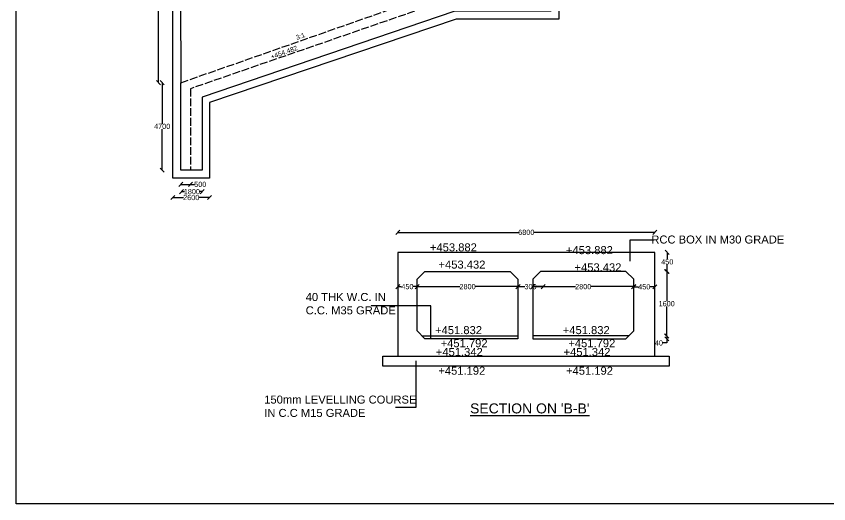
# Model space of a CAD drawing. Header units: millimetres. Extents: x 5124 to 6568637, y 2311 to 91879094.
# Drawn here: x 3634331 to 3653100, y 45927594 to 45938861 of the extents above; entities that cross this region are included whole.
import ezdxf

# ---------------------------------------------------------------- set-up
doc = ezdxf.new("R2010")
doc.units = ezdxf.units.MM
doc.header["$MEASUREMENT"] = 0
doc.linetypes.add('ACAD_ISO02W100', pattern=[15, 12, -3])
for name, color, linetype in [('DIMENSION', 7, 'Continuous'), ('DRAWING', 7, 'Continuous'), ('TEXT', 7, 'Continuous')]:
    doc.layers.add(name, color=color, linetype=linetype)
doc.styles.get("Standard").update_dxf_attribs({"font": 'arial.ttf', "height": 120})
doc.dimstyles.get("Standard").update_dxf_attribs({"dimtxt": 200, "dimasz": 110, "dimexe": 0.18, "dimexo": 0.0625, "dimgap": 0.09, "dimtad": 0, "dimtih": 1, "dimtoh": 1, "dimdec": 0, "dimzin": 0, "dimdsep": 46, "dimtxsty": 'Standard', "dimblk": 'OBLIQUE', "dimcen": 0.09, "dimse1": 1, "dimse2": 1, "dimadec": 0, "dimazin": 0, "dimtfac": 1, "dimtdec": 0, "dimtofl": 0, "dimtmove": 0, "dimatfit": 3, "dimfxl": 1, "dimtolj": 1, "dimtzin": 0, "dimarcsym": 0})

# ---------------------------------------------------------------- blocks, each defined once
blk = doc.blocks.new('_Oblique')
at = {"color": 0, "linetype": 'ByBlock', "lineweight": -2}
blk.add_line((-0.5, -0.5), (0.5, 0.5), dxfattribs=at)
blk = doc.blocks.new('*D81')
at = {"layer": 'Defpoints', "color": 0}
for p in [(3649084, 45933866), (3643144, 45933404), (3649084, 45933404)]:
    blk.add_point(p, dxfattribs=at)
at = {"layer": 'DIMENSION', "color": 0, "lineweight": -2}
for p, q in [((3643144, 45933866), (3645934, 45933866)), ((3649084, 45933866), (3646293, 45933866))]:
    blk.add_line(p, q, dxfattribs=at)
at = {"layer": 'DIMENSION', "color": 0, "lineweight": -2, "xscale": 95, "yscale": 95, "zscale": 95, "rotation": 180}
blk.add_blockref('_Oblique', (3643144, 45933866), dxfattribs=at)
at = {"layer": 'DIMENSION', "color": 0, "lineweight": -2, "xscale": 95, "yscale": 95, "zscale": 95}
blk.add_blockref('_Oblique', (3649084, 45933866), dxfattribs=at)
at = {"layer": 'DIMENSION', "color": 0, "insert": (3646114, 45933866), "char_height": 120, "attachment_point": 5}
blk.add_mtext('\\A1;6800', dxfattribs=at)
blk = doc.blocks.new('*D82')
at = {"layer": 'Defpoints', "color": 0}
for p in [(3643144, 45932611), (3643144, 45932611), (3643590, 45932611)]:
    blk.add_point(p, dxfattribs=at)
at = {"layer": 'DIMENSION', "color": 0, "lineweight": -2}
for p, q in [((3643144, 45932611), (3643232, 45932611)), ((3643590, 45932611), (3643501, 45932611))]:
    blk.add_line(p, q, dxfattribs=at)
at = {"layer": 'DIMENSION', "color": 0, "lineweight": -2, "xscale": 95, "yscale": 95, "zscale": 95, "rotation": 180}
blk.add_blockref('_Oblique', (3643144, 45932611), dxfattribs=at)
at = {"layer": 'DIMENSION', "color": 0, "lineweight": -2, "xscale": 95, "yscale": 95, "zscale": 95}
blk.add_blockref('_Oblique', (3643590, 45932611), dxfattribs=at)
at = {"layer": 'DIMENSION', "color": 0, "insert": (3643367, 45932611), "char_height": 120, "attachment_point": 5}
blk.add_mtext('\\A1;450', dxfattribs=at)
blk = doc.blocks.new('*D83')
at = {"layer": 'Defpoints', "color": 0}
for p in [(3645921, 45937515), (3643590, 45932611), (3645921, 45932611)]:
    blk.add_point(p, dxfattribs=at)
at = {"layer": 'DRAWING', "color": 0, "lineweight": -2}
for p, q in [((3643590, 45932611), (3644575, 45932611)), ((3645921, 45932611), (3644936, 45932611))]:
    blk.add_line(p, q, dxfattribs=at)
at = {"layer": 'DRAWING', "color": 0, "lineweight": -2, "xscale": 95, "yscale": 95, "zscale": 95, "rotation": 180}
blk.add_blockref('_Oblique', (3643590, 45932611), dxfattribs=at)
at = {"layer": 'DRAWING', "color": 0, "lineweight": -2, "xscale": 95, "yscale": 95, "zscale": 95}
blk.add_blockref('_Oblique', (3645921, 45932611), dxfattribs=at)
at = {"layer": 'DRAWING', "color": 0, "insert": (3644756, 45932611), "char_height": 120, "attachment_point": 5}
blk.add_mtext('\\A1;2800', dxfattribs=at)
blk = doc.blocks.new('*D80')
at = {"layer": 'Defpoints', "color": 0}
for p in [(3646501, 45936218), (3645921, 45932611), (3646501, 45932611)]:
    blk.add_point(p, dxfattribs=at)
at = {"layer": 'DIMENSION', "color": 0, "lineweight": -2}
for p, q in [((3645921, 45932611), (3646079, 45932611)), ((3646501, 45932611), (3646344, 45932611))]:
    blk.add_line(p, q, dxfattribs=at)
at = {"layer": 'DIMENSION', "color": 0, "lineweight": -2, "xscale": 95, "yscale": 95, "zscale": 95, "rotation": 180}
blk.add_blockref('_Oblique', (3645921, 45932611), dxfattribs=at)
at = {"layer": 'DIMENSION', "color": 0, "lineweight": -2, "xscale": 95, "yscale": 95, "zscale": 95}
blk.add_blockref('_Oblique', (3646501, 45932611), dxfattribs=at)
at = {"layer": 'DIMENSION', "color": 0, "insert": (3646211, 45932611), "char_height": 120, "attachment_point": 5}
blk.add_mtext('\\A1;300', dxfattribs=at)
blk = doc.blocks.new('*D84')
at = {"layer": 'Defpoints', "color": 0}
for p in [(3648594, 45937515), (3646262, 45932611), (3648594, 45932611)]:
    blk.add_point(p, dxfattribs=at)
at = {"layer": 'DRAWING', "color": 0, "lineweight": -2}
for p, q in [((3646262, 45932611), (3647248, 45932611)), ((3648594, 45932611), (3647608, 45932611))]:
    blk.add_line(p, q, dxfattribs=at)
at = {"layer": 'DRAWING', "color": 0, "lineweight": -2, "xscale": 95, "yscale": 95, "zscale": 95, "rotation": 180}
blk.add_blockref('_Oblique', (3646262, 45932611), dxfattribs=at)
at = {"layer": 'DRAWING', "color": 0, "lineweight": -2, "xscale": 95, "yscale": 95, "zscale": 95}
blk.add_blockref('_Oblique', (3648594, 45932611), dxfattribs=at)
at = {"layer": 'DRAWING', "color": 0, "insert": (3647428, 45932611), "char_height": 120, "attachment_point": 5}
blk.add_mtext('\\A1;2800', dxfattribs=at)
blk = doc.blocks.new('*D85')
at = {"layer": 'Defpoints', "color": 0}
for p in [(3649084, 45937515), (3648594, 45932611), (3649084, 45932608)]:
    blk.add_point(p, dxfattribs=at)
at = {"layer": 'DRAWING', "color": 0, "lineweight": -2}
for p, q in [((3648594, 45932608), (3648704, 45932608)), ((3649084, 45932608), (3648974, 45932608))]:
    blk.add_line(p, q, dxfattribs=at)
at = {"layer": 'DRAWING', "color": 0, "lineweight": -2, "xscale": 95, "yscale": 95, "zscale": 95, "rotation": 180}
blk.add_blockref('_Oblique', (3648594, 45932608), dxfattribs=at)
at = {"layer": 'DRAWING', "color": 0, "lineweight": -2, "xscale": 95, "yscale": 95, "zscale": 95}
blk.add_blockref('_Oblique', (3649084, 45932608), dxfattribs=at)
at = {"layer": 'DRAWING', "color": 0, "insert": (3648839, 45932608), "char_height": 120, "attachment_point": 5}
blk.add_mtext('\\A1;450', dxfattribs=at)
blk = doc.blocks.new('*D86')
at = {"layer": 'Defpoints', "color": 0}
for p in [(3648412, 45933404), (3649370, 45933404), (3648412, 45932964)]:
    blk.add_point(p, dxfattribs=at)
at = {"layer": 'DIMENSION', "color": 0, "lineweight": -2}
for p, q in [((3649370, 45933404), (3649370, 45933245)), ((3649370, 45932964), (3649370, 45933122))]:
    blk.add_line(p, q, dxfattribs=at)
at = {"layer": 'DIMENSION', "color": 0, "lineweight": -2, "xscale": 95, "yscale": 95, "zscale": 95}
for p, rotation in [((3649370, 45933404), 90), ((3649370, 45932964), 270)]:
    blk.add_blockref('_Oblique', p, dxfattribs=dict(at, rotation=rotation))
at = {"layer": 'DIMENSION', "color": 0, "insert": (3649370, 45933184), "char_height": 120, "attachment_point": 5}
blk.add_mtext('\\A1;450', dxfattribs=at)
blk = doc.blocks.new('*D87')
at = {"layer": 'Defpoints', "color": 0}
for p in [(3648412, 45932964), (3648479, 45931472), (3649357, 45931472)]:
    blk.add_point(p, dxfattribs=at)
at = {"layer": 'DIMENSION', "color": 0, "lineweight": -2}
for p, q in [((3649357, 45932964), (3649357, 45932279)), ((3649357, 45931472), (3649357, 45932156))]:
    blk.add_line(p, q, dxfattribs=at)
at = {"layer": 'DIMENSION', "color": 0, "lineweight": -2, "xscale": 95, "yscale": 95, "zscale": 95}
for p, rotation in [((3649357, 45932964), 90), ((3649357, 45931472), 270)]:
    blk.add_blockref('_Oblique', p, dxfattribs=dict(at, rotation=rotation))
at = {"layer": 'DIMENSION', "color": 0, "insert": (3649357, 45932218), "char_height": 120, "attachment_point": 5}
blk.add_mtext('\\A1;1600', dxfattribs=at)
blk = doc.blocks.new('*D88')
at = {"layer": 'Defpoints', "color": 0}
for p in [(3648479, 45931472), (3648412, 45931405), (3649360, 45931405)]:
    blk.add_point(p, dxfattribs=at)
at = {"layer": 'DIMENSION', "color": 0, "lineweight": -2}
for p, q in [((3649360, 45931472), (3649360, 45931405)), ((3649360, 45931310), (3649265, 45931310)), ((3649360, 45931405), (3649360, 45931310))]:
    blk.add_line(p, q, dxfattribs=at)
at = {"layer": 'DIMENSION', "color": 0, "lineweight": -2, "xscale": 95, "yscale": 95, "zscale": 95}
for p, rotation in [((3649360, 45931472), 90), ((3649360, 45931405), 270)]:
    blk.add_blockref('_Oblique', p, dxfattribs=dict(at, rotation=rotation))
at = {"layer": 'DIMENSION', "color": 0, "insert": (3649176, 45931310), "char_height": 120, "attachment_point": 5}
blk.add_mtext('\\A1;40', dxfattribs=at)
blk = doc.blocks.new('*D149')
at = {"layer": 'Defpoints', "color": 0, "linetype": 'Continuous'}
for p in [(3638134, 45937326), (3637702, 45935304), (3638134, 45935304)]:
    blk.add_point(p, dxfattribs=at)
at = {"layer": 'DIMENSION', "color": 0, "linetype": 'Continuous', "lineweight": -2}
for p, q in [((3637702, 45937326), (3637702, 45936376)), ((3637702, 45935304), (3637702, 45936254))]:
    blk.add_line(p, q, dxfattribs=at)
at = {"layer": 'DIMENSION', "color": 0, "linetype": 'Continuous', "lineweight": -2, "xscale": 95, "yscale": 95, "zscale": 95}
for p, rotation in [((3637702, 45937326), 90), ((3637702, 45935304), 270)]:
    blk.add_blockref('_Oblique', p, dxfattribs=dict(at, rotation=rotation))
at = {"layer": 'DIMENSION', "color": 0, "linetype": 'Continuous', "insert": (3637702, 45936315), "char_height": 120, "attachment_point": 5}
blk.add_mtext('\\A1;4700', dxfattribs=at)
blk = doc.blocks.new('*D150')
at = {"layer": 'Defpoints', "color": 0, "linetype": 'Continuous'}
for p in [(3638134, 45935304), (3638354, 45935304), (3638354, 45934975)]:
    blk.add_point(p, dxfattribs=at)
at = {"layer": 'DIMENSION', "color": 0, "linetype": 'Continuous', "lineweight": -2}
for p, q in [((3638134, 45934975), (3638354, 45934975)), ((3638354, 45934975), (3638450, 45934975))]:
    blk.add_line(p, q, dxfattribs=at)
at = {"layer": 'DIMENSION', "color": 0, "linetype": 'Continuous', "lineweight": -2, "xscale": 95, "yscale": 95, "zscale": 95, "rotation": 180}
blk.add_blockref('_Oblique', (3638134, 45934975), dxfattribs=at)
at = {"layer": 'DIMENSION', "color": 0, "linetype": 'Continuous', "lineweight": -2, "xscale": 95, "yscale": 95, "zscale": 95}
blk.add_blockref('_Oblique', (3638354, 45934975), dxfattribs=at)
at = {"layer": 'DIMENSION', "color": 0, "linetype": 'Continuous', "insert": (3638582, 45934975), "char_height": 120, "attachment_point": 5}
blk.add_mtext('\\A1;500', dxfattribs=at)
blk = doc.blocks.new('*D151')
at = {"layer": 'Defpoints', "color": 0, "linetype": 'Continuous'}
for p in [(3638149, 45935304), (3638626, 45935304), (3638626, 45934807)]:
    blk.add_point(p, dxfattribs=at)
at = {"layer": 'DIMENSION', "color": 0, "linetype": 'Continuous', "lineweight": -2}
for p, q in [((3638149, 45934807), (3638214, 45934807)), ((3638626, 45934807), (3638561, 45934807))]:
    blk.add_line(p, q, dxfattribs=at)
at = {"layer": 'DIMENSION', "color": 0, "linetype": 'Continuous', "lineweight": -2, "xscale": 95, "yscale": 95, "zscale": 95, "rotation": 180}
blk.add_blockref('_Oblique', (3638149, 45934807), dxfattribs=at)
at = {"layer": 'DIMENSION', "color": 0, "linetype": 'Continuous', "lineweight": -2, "xscale": 95, "yscale": 95, "zscale": 95}
blk.add_blockref('_Oblique', (3638626, 45934807), dxfattribs=at)
at = {"layer": 'DIMENSION', "color": 0, "linetype": 'Continuous', "insert": (3638388, 45934807), "char_height": 120, "attachment_point": 5}
blk.add_mtext('\\A1;1800', dxfattribs=at)
blk = doc.blocks.new('*D152')
at = {"layer": 'Defpoints', "color": 0, "linetype": 'Continuous'}
for p in [(3637948.5, 45935121.5), (3638796, 45935121.5), (3638796, 45934670)]:
    blk.add_point(p, dxfattribs=at)
at = {"layer": 'DIMENSION', "color": 0, "linetype": 'Continuous', "lineweight": -2}
for p, q in [((3637948.5, 45934670), (3638192.16, 45934670)), ((3638796, 45934670), (3638552.34, 45934670))]:
    blk.add_line(p, q, dxfattribs=at)
at = {"layer": 'DIMENSION', "color": 0, "linetype": 'Continuous', "lineweight": -2, "xscale": 95, "yscale": 95, "zscale": 95, "rotation": 180}
blk.add_blockref('_Oblique', (3637948.5, 45934670), dxfattribs=at)
at = {"layer": 'DIMENSION', "color": 0, "linetype": 'Continuous', "lineweight": -2, "xscale": 95, "yscale": 95, "zscale": 95}
blk.add_blockref('_Oblique', (3638796, 45934670), dxfattribs=at)
at = {"layer": 'DIMENSION', "color": 0, "linetype": 'Continuous', "insert": (3638372.25, 45934670), "char_height": 120, "attachment_point": 5}
blk.add_mtext('\\A1;2600', dxfattribs=at)
blk = doc.blocks.new('*D186')
at = {"layer": 'Defpoints', "color": 0, "linetype": 'Continuous'}
for p in [(3637755, 45945126), (3637616, 45937326), (3637702, 45937326)]:
    blk.add_point(p, dxfattribs=at)
at = {"layer": 'DIMENSION', "color": 0, "linetype": 'Continuous', "lineweight": -2}
for p, q in [((3637616, 45945126), (3637616, 45941903)), ((3637616, 45937326), (3637616, 45941781))]:
    blk.add_line(p, q, dxfattribs=at)
at = {"layer": 'DIMENSION', "color": 0, "linetype": 'Continuous', "lineweight": -2, "xscale": 95, "yscale": 95, "zscale": 95}
for p, rotation in [((3637616, 45945126), 90), ((3637616, 45937326), 270)]:
    blk.add_blockref('_Oblique', p, dxfattribs=dict(at, rotation=rotation))
at = {"layer": 'DIMENSION', "color": 0, "linetype": 'Continuous', "insert": (3637616, 45941842), "char_height": 120, "attachment_point": 5}
blk.add_mtext('\\A1;17000', dxfattribs=at)

msp = doc.modelspace()

# ---------------------------------------------------------------- linework, layer by layer
at = {"layer": 'DRAWING', "linetype": 'Continuous'}
msp.add_lwpolyline([(3634331, 45957630), (3691787, 45957630), (3691787, 45927593.5), (3634331, 45927593.5)], close=True, dxfattribs=at)
for points in [[(3637948.5, 45937334), (3637948.5, 45941223.5)], [(3638114.5, 45941223.5), (3638134, 45937325.5)], [(3646868, 45939584.5), (3646868, 45938793), (3644492, 45938793)], [(3646686, 45938976.5), (3644460.5, 45938976.5), (3638626, 45936993), (3638626, 45935304.5), (3638134, 45935304.5)], [(3644492, 45938793), (3638796, 45936869.5), (3638796, 45935121.5), (3637948.5, 45935121.5), (3637948.5, 45937334)], [(3638134, 45935304.5), (3638134, 45937325.5), (3638134, 45937325.5)]]:
    msp.add_lwpolyline(points, dxfattribs=at)
at = {"layer": 'DRAWING', "linetype": 'ACAD_ISO02W100', "ltscale": 15}
for points in [[(3638134, 45937325.5), (3645519.5, 45939914.5)], [(3645660, 45939712.5), (3638354.5, 45937186.5), (3638354.5, 45935304.5)]]:
    msp.add_lwpolyline(points, dxfattribs=at)
at = {"layer": 'DRAWING'}
for points in [[(3643143.6, 45931001.4), (3649083.7, 45931001.4), (3649083.7, 45933404.2), (3643143.6, 45933404.2)], [(3643770.9, 45932963.5), (3645740.1, 45932963.5), (3645921.4, 45932782.2), (3645921.4, 45931405.1), (3643770.9, 45931405.1), (3643589.6, 45931586.4), (3643589.6, 45932782.2)], [(3648412.5, 45932963.5), (3646443.3, 45932963.5), (3646261.9, 45932782.2), (3646261.9, 45931405.1), (3648412.5, 45931405.1), (3648593.8, 45931586.4), (3648593.8, 45932782.2)], [(3642800, 45931001.4), (3649412.7, 45931001.4), (3649412.7, 45930776.5), (3642800, 45930776.5)]]:
    msp.add_lwpolyline(points, close=True, dxfattribs=at)
for points in [[(3643704.1, 45931471.9), (3645921.4, 45931471.9)], [(3648479.2, 45931471.9), (3646261.9, 45931471.9)]]:
    msp.add_lwpolyline(points, dxfattribs=at)

# ---------------------------------------------------------------- texts
at = {"layer": 'DIMENSION', "attachment_point": 1}
for s, insert, char_height, width in [('RCC BOX IN M30 GRADE', (3649002.1, 45933793), 184.883, 3135.33), ('+453.882', (3643887.2, 45933612.3), 184.88, 1939.535), ('+453.882', (3647029.2, 45933547.8), 184.88, 1939.535), ('+453.432', (3644084.9, 45933213.9), 184.88, 1939.535), ('+453.432', (3647226.9, 45933149.5), 184.88, 1939.535), ('40 THK W.C. IN C.C. M35 GRADE', (3641017.3, 45932464.5), 184.883, 2203.735), ('+451.832', (3644005.6, 45931699), 184.88, 1939.535), ('+451.832', (3646955.4, 45931699), 184.88, 1939.535), ('+451.792', (3644134.8, 45931395.9), 184.88, 1939.535), ('+451.792', (3647084.6, 45931395.9), 184.88, 1939.535), ('+451.342', (3644023.7, 45931194.1), 184.88, 1939.535), ('+451.342', (3646973.5, 45931194.1), 184.88, 1939.535), ('+451.192', (3644081.5, 45930760.7), 184.88, 1939.535), ('+451.192', (3647031.3, 45930760.7), 184.88, 1939.535), ('150mm LEVELLING COURSE  IN C.C M15 GRADE', (3640059.5, 45930093.7), 184.883, 3593.323)]:
    msp.add_mtext(s, dxfattribs=dict(at, insert=insert, char_height=char_height, width=width))
at = {"layer": 'TEXT'}
for s, p in [('3:1', (3640813, 45938311.4)), (' +454.482', (3640192.6, 45937850.6))]:
    msp.add_text(s, height=110, rotation=19.93799, dxfattribs=at).set_placement(p)
msp.add_text("%%USECTION ON 'B-B'", height=231.104, dxfattribs=at).set_placement((3644814.1, 45929681.5))

# ---------------------------------------------------------------- dimensions: what is measured, and where the dimension line sits
at = {"layer": 'DIMENSION', "linetype": 'Continuous'}
dim = msp.add_linear_dim(base=(3637616.5, 45937325.5), p1=(3637754.8, 45945125.7), p2=(3637702, 45937325.5), angle=90, text='17000', dimstyle='Standard', override={"dimasz": 95, "dimarcsym": 1}, dxfattribs=at)
dim.commit()
dim.dimension.update_dxf_attribs({"geometry": '*D186', "text_midpoint": (3637616.5, 45941842), "dimtype": 160})
dim = msp.add_linear_dim(base=(3637702, 45935304.5), p1=(3638134, 45937325.5), p2=(3638134, 45935304.5), angle=90, text='4700', dimstyle='Standard', override={"dimasz": 95, "dimarcsym": 1}, dxfattribs=at)
dim.commit()
dim.dimension.update_dxf_attribs({"geometry": '*D149', "text_midpoint": (3637702, 45936315)})
at = {"layer": 'DIMENSION'}
for base, p1, p2, text, picture, middle in [((3646500.8, 45932610.7), (3645921.4, 45932610.7), (3646500.8, 45936218.4), '300', '*D80', (3646211.1, 45932610.7)), ((3649083.7, 45933866.4), (3643143.6, 45933404.2), (3649083.7, 45933404.2), '6800', '*D81', (3646113.6, 45933866.4)), ((3643143.6, 45932610.7), (3643589.6, 45932610.7), (3643143.6, 45932610.7), '450', '*D82', (3643366.6, 45932610.7))]:
    dim = msp.add_linear_dim(base=base, p1=p1, p2=p2, text=text, dimstyle='Standard', override={"dimasz": 95, "dimarcsym": 1}, dxfattribs=at)
    dim.commit()
    dim.dimension.update_dxf_attribs({"geometry": picture, "text_midpoint": middle})
at = {"layer": 'DIMENSION', "linetype": 'Continuous'}
for base, p1, p2, text, picture, middle in [((3638354.5, 45934975), (3638134, 45935304.5), (3638354.5, 45935304.5), '500', '*D150', (3638582, 45934975)), ((3638626, 45934807), (3638149, 45935304.5), (3638626, 45935304.5), '1800', '*D151', (3638387.5, 45934807)), ((3638796, 45934670), (3637948.5, 45935121.5), (3638796, 45935121.5), '2600', '*D152', (3638372.2, 45934670))]:
    dim = msp.add_linear_dim(base=base, p1=p1, p2=p2, text=text, dimstyle='Standard', override={"dimasz": 95, "dimarcsym": 1}, dxfattribs=at)
    dim.commit()
    dim.dimension.update_dxf_attribs({"geometry": picture, "text_midpoint": middle})
at = {"layer": 'DIMENSION'}
for base, p1, p2, text, picture, middle in [((3649369.5, 45933404.2), (3648412.5, 45932963.5), (3648412.5, 45933404.2), '450', '*D86', (3649369.5, 45933183.8)), ((3649359.5, 45931405.1), (3648479.2, 45931471.9), (3648412.5, 45931405.1), '40', '*D88', (3649176.3, 45931310.1))]:
    dim = msp.add_linear_dim(base=base, p1=p1, p2=p2, angle=90, text=text, dimstyle='Standard', override={"dimasz": 95, "dimarcsym": 1}, dxfattribs=at)
    dim.commit()
    dim.dimension.update_dxf_attribs({"geometry": picture, "text_midpoint": middle})
dim = msp.add_linear_dim(base=(3649357.2, 45931471.9), p1=(3648412.5, 45932963.5), p2=(3648479.2, 45931471.9), angle=90, text='1600', dimstyle='Standard', override={"dimasz": 95, "dimarcsym": 1}, dxfattribs=at)
dim.commit()
dim.dimension.update_dxf_attribs({"geometry": '*D87', "text_midpoint": (3649357.2, 45932217.7), "dimtype": 160})
at = {"layer": 'DRAWING'}
for base, p1, p2, text, picture, middle in [((3645921.4, 45932610.7), (3643589.6, 45932610.7), (3645921.4, 45937515), '2800', '*D83', (3644755.5, 45932610.7)), ((3648593.8, 45932610.7), (3646261.9, 45932610.7), (3648593.8, 45937515), '2800', '*D84', (3647427.9, 45932610.7)), ((3649083.7, 45932607.6), (3648593.8, 45932610.7), (3649083.7, 45937515), '450', '*D85', (3648838.7, 45932607.6))]:
    dim = msp.add_linear_dim(base=base, p1=p1, p2=p2, text=text, dimstyle='Standard', override={"dimasz": 95, "dimarcsym": 1}, dxfattribs=at)
    dim.commit()
    dim.dimension.update_dxf_attribs({"geometry": picture, "text_midpoint": middle})

# ---------------------------------------------------------------- leaders
at = {"layer": 'DIMENSION', "linetype": 'ACAD_ISO02W100'}
for points in [[(3648509.4, 45933202.4), (3648509.4, 45933692.7), (3649061.6, 45933692.7)], [(3643905.4, 45931405.1), (3643905.4, 45932171.6), (3642523.1, 45932171.6)], [(3643563, 45930898.1), (3643563, 45929821.6), (3643088.8, 45929821.6)]]:
    msp.add_leader(points, dimstyle='Standard', override={"dimasz": 95, "dimgap": 0.09, "dimtad": 0, "dimarcsym": 1}, dxfattribs=at)

doc.saveas('drawing.dxf')
